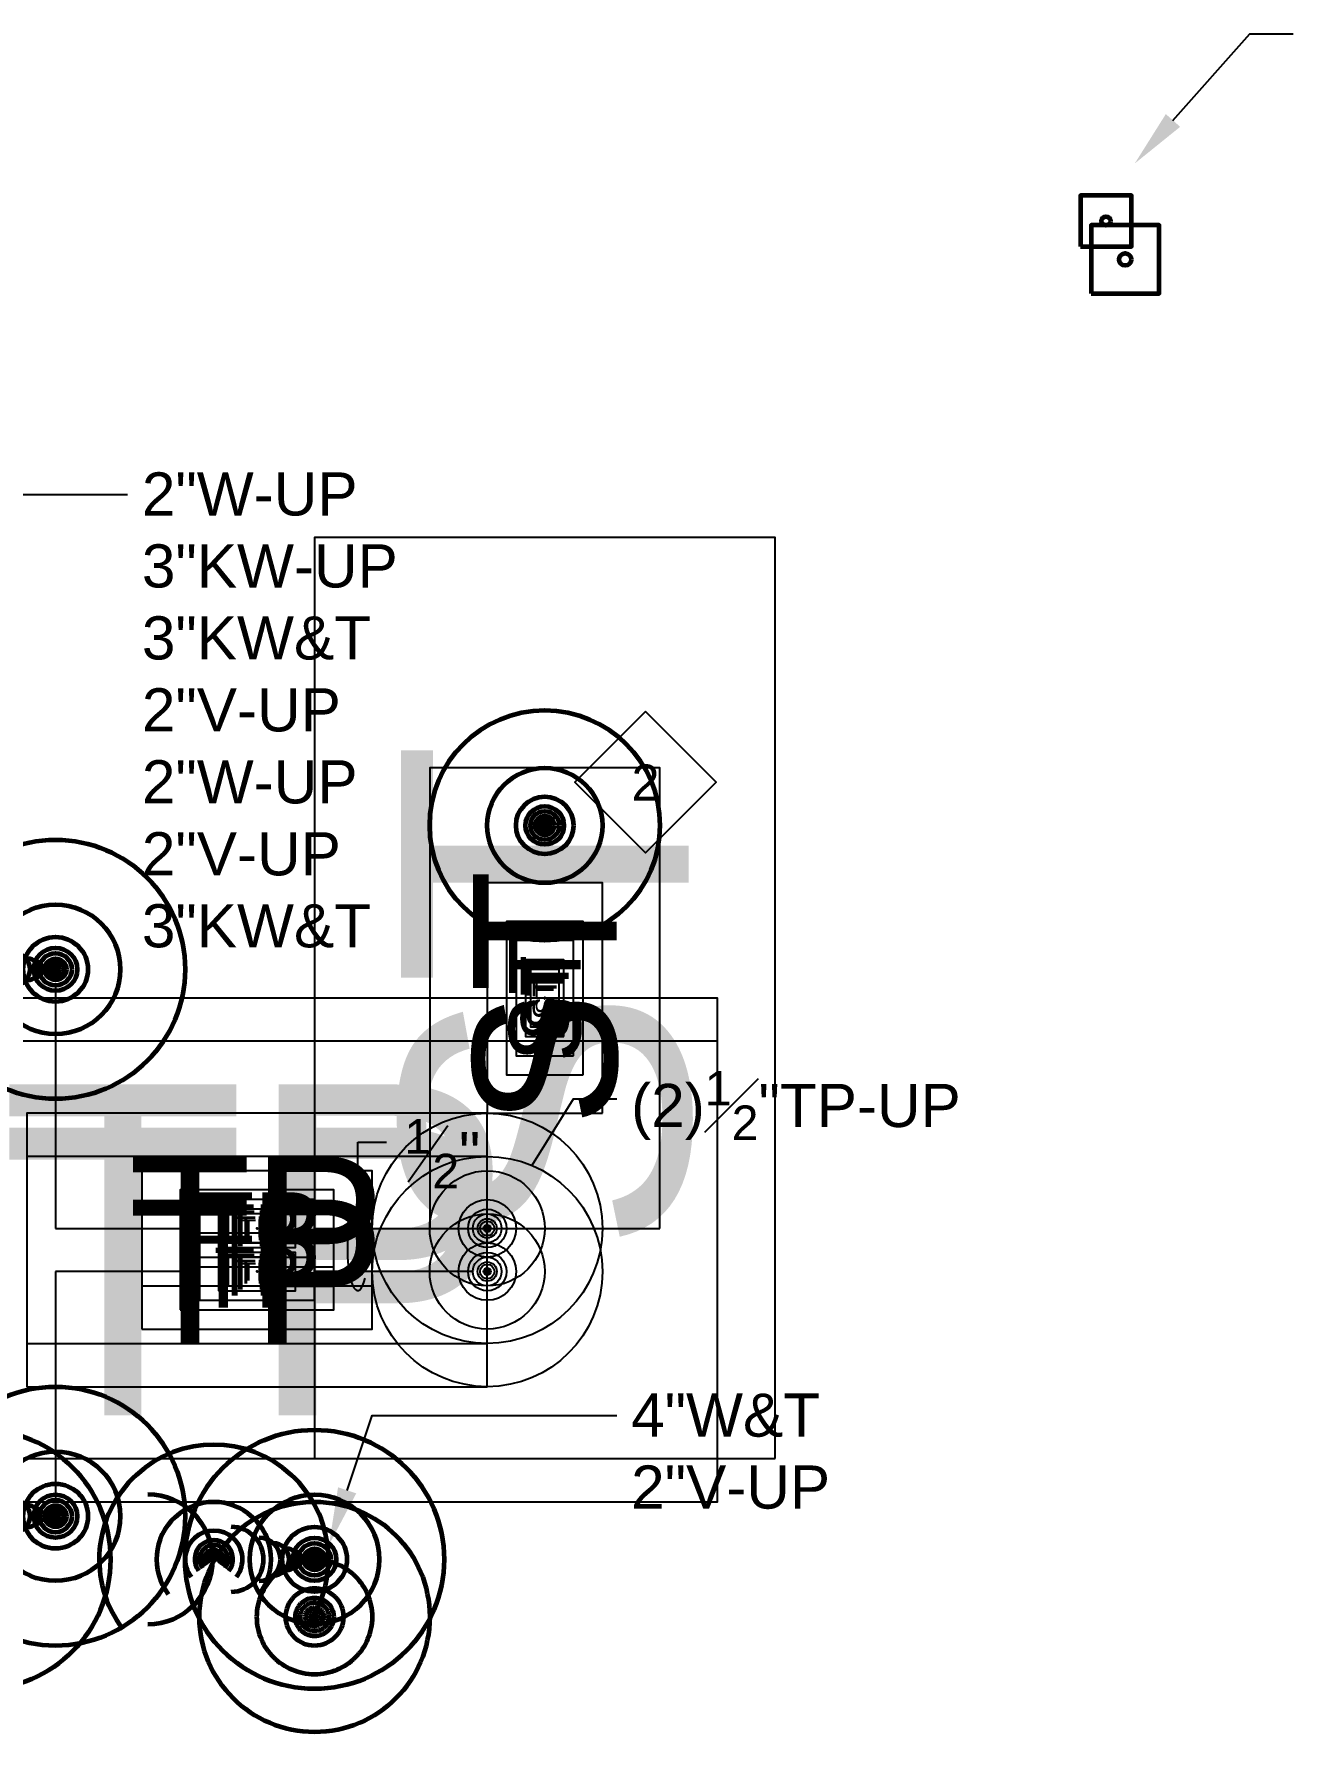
# Model space of a CAD drawing. Extents: x -3637 to 1666, y -2593 to 1817.
# Drawn here: x -686.5 to -424, y 709.7 to 1063.7 of the extents above; entities that cross this region are included whole.
import ezdxf
from ezdxf.enums import TextEntityAlignment as Align

# ---------------------------------------------------------------- set-up
doc = ezdxf.new("R2010")
doc.units = 0
doc.header["$LTSCALE"] = 36
doc.header["$MEASUREMENT"] = 0
doc.linetypes.add('VENT', pattern=[0.30000000000000004, 0.2, -0.1])
for name, color, linetype in [('G-ANNO-TEXT', 70, 'Continuous'), ('G-ANNO-TEXT @ 96', 70, 'Continuous'), ('P-TP-N', 4, 'Continuous'), ('P-TP-N @ 1 (1)', 4, 'Continuous'), ('P-TP-N @ 1 (2)', 4, 'Continuous'), ('P-TP-N @ 12', 4, 'Continuous'), ('P-TP-N @ 128', 4, 'Continuous'), ('P-TP-N @ 16', 4, 'Continuous'), ('P-TP-N @ 192', 4, 'Continuous'), ('P-TP-N @ 2', 4, 'Continuous'), ('P-TP-N @ 24', 4, 'Continuous'), ('P-TP-N @ 384', 4, 'Continuous'), ('P-TP-N @ 4', 4, 'Continuous'), ('P-TP-N @ 48', 4, 'Continuous'), ('P-TP-N @ 64', 4, 'Continuous'), ('P-TP-N @ 768', 4, 'Continuous'), ('P-TP-N @ 8', 4, 'Continuous'), ('P-TP-N @ 96', 4, 'Continuous')]:
    doc.layers.add(name, color=color, linetype=linetype)
for name, color, linetype, lineweight in [('P-KW-N', 1, 'Continuous', 60), ('P-KW-N @ 1 (1)', 1, 'Continuous', 60), ('P-KW-N @ 1 (2)', 1, 'Continuous', 60), ('P-KW-N @ 12', 1, 'Continuous', 60), ('P-KW-N @ 128', 1, 'Continuous', 60), ('P-KW-N @ 16', 1, 'Continuous', 60), ('P-KW-N @ 192', 1, 'Continuous', 60), ('P-KW-N @ 2', 1, 'Continuous', 60), ('P-KW-N @ 24', 1, 'Continuous', 60), ('P-KW-N @ 384', 1, 'Continuous', 60), ('P-KW-N @ 4', 1, 'Continuous', 60), ('P-KW-N @ 48', 1, 'Continuous', 60), ('P-KW-N @ 64', 1, 'Continuous', 60), ('P-KW-N @ 768', 1, 'Continuous', 60), ('P-KW-N @ 8', 1, 'Continuous', 60), ('P-KW-N @ 96', 1, 'Continuous', 60), ('P-SAN-N', 6, 'Continuous', 60), ('P-SAN-N @ 1 (1)', 6, 'Continuous', 60), ('P-SAN-N @ 1 (2)', 6, 'Continuous', 60), ('P-SAN-N @ 12', 6, 'Continuous', 60), ('P-SAN-N @ 128', 6, 'Continuous', 60), ('P-SAN-N @ 16', 6, 'Continuous', 60), ('P-SAN-N @ 192', 6, 'Continuous', 60), ('P-SAN-N @ 2', 6, 'Continuous', 60), ('P-SAN-N @ 24', 6, 'Continuous', 60), ('P-SAN-N @ 384', 6, 'Continuous', 60), ('P-SAN-N @ 4', 6, 'Continuous', 60), ('P-SAN-N @ 48', 6, 'Continuous', 60), ('P-SAN-N @ 64', 6, 'Continuous', 60), ('P-SAN-N @ 768', 6, 'Continuous', 60), ('P-SAN-N @ 8', 6, 'Continuous', 60), ('P-SAN-N @ 96', 6, 'Continuous', 60), ('P-SANV-N', 5, 'VENT', 60), ('P-SANV-N @ 1 (1)', 5, 'VENT', 60), ('P-SANV-N @ 1 (2)', 5, 'VENT', 60), ('P-SANV-N @ 12', 5, 'VENT', 60), ('P-SANV-N @ 128', 5, 'VENT', 60), ('P-SANV-N @ 16', 5, 'VENT', 60), ('P-SANV-N @ 192', 5, 'VENT', 60), ('P-SANV-N @ 2', 5, 'VENT', 60), ('P-SANV-N @ 24', 5, 'VENT', 60), ('P-SANV-N @ 384', 5, 'VENT', 60), ('P-SANV-N @ 4', 5, 'VENT', 60), ('P-SANV-N @ 48', 5, 'VENT', 60), ('P-SANV-N @ 64', 5, 'VENT', 60), ('P-SANV-N @ 768', 5, 'VENT', 60), ('P-SANV-N @ 8', 5, 'VENT', 60), ('P-SANV-N @ 96', 5, 'VENT', 60), ('P-STRM-N', 2, 'Continuous', 60), ('P-STRM-N @ 1 (1)', 2, 'Continuous', 60), ('P-STRM-N @ 1 (2)', 2, 'Continuous', 60), ('P-STRM-N @ 12', 2, 'Continuous', 60), ('P-STRM-N @ 128', 2, 'Continuous', 60), ('P-STRM-N @ 16', 2, 'Continuous', 60), ('P-STRM-N @ 192', 2, 'Continuous', 60), ('P-STRM-N @ 2', 2, 'Continuous', 60), ('P-STRM-N @ 24', 2, 'Continuous', 60), ('P-STRM-N @ 384', 2, 'Continuous', 60), ('P-STRM-N @ 4', 2, 'Continuous', 60), ('P-STRM-N @ 48', 2, 'Continuous', 60), ('P-STRM-N @ 64', 2, 'Continuous', 60), ('P-STRM-N @ 768', 2, 'Continuous', 60), ('P-STRM-N @ 8', 2, 'Continuous', 60), ('P-STRM-N @ 96', 2, 'Continuous', 60)]:
    doc.layers.add(name, color=color, linetype=linetype, lineweight=lineweight)
doc.styles.add('Arial', font='arial.ttf')

# ---------------------------------------------------------------- blocks, each defined once
blk = doc.blocks.new('*U20')
at = {"linetype": 'Continuous'}
blk.add_circle((0, 0), 0.03515625, dxfattribs=at)
blk.add_arc((0.09046299364832541, 2.556089733746285e-18), 0.03515625, 90, 270, dxfattribs=at)
blk = doc.blocks.new('*U985')
at = {"layer": 'P-KW-N @ 1 (1)', "rotation": 180}
blk.add_blockref('*U20', (-682.0000000149366, 868.7428015229962), dxfattribs=at)
at = {"layer": 'P-KW-N @ 1 (2)', "rotation": 180}
blk.add_blockref('*U20', (-682.0000000149366, 868.7428015229962), dxfattribs=at)
at = {"layer": 'P-KW-N @ 12', "xscale": 12, "yscale": 12, "zscale": 12, "rotation": 180}
blk.add_blockref('*U20', (-682.0000000149366, 868.7428015229962), dxfattribs=at)
at = {"layer": 'P-KW-N @ 128', "xscale": 128, "yscale": 128, "zscale": 128, "rotation": 180}
blk.add_blockref('*U20', (-682.0000000149366, 868.7428015229962), dxfattribs=at)
at = {"layer": 'P-KW-N @ 16', "xscale": 16, "yscale": 16, "zscale": 16, "rotation": 180}
blk.add_blockref('*U20', (-682.0000000149366, 868.7428015229962), dxfattribs=at)
at = {"layer": 'P-KW-N @ 192', "xscale": 192, "yscale": 192, "zscale": 192, "rotation": 180}
blk.add_blockref('*U20', (-682.0000000149366, 868.7428015229962), dxfattribs=at)
at = {"layer": 'P-KW-N @ 2', "xscale": 2, "yscale": 2, "zscale": 2, "rotation": 180}
blk.add_blockref('*U20', (-682.0000000149366, 868.7428015229962), dxfattribs=at)
at = {"layer": 'P-KW-N @ 24', "xscale": 24, "yscale": 24, "zscale": 24, "rotation": 180}
blk.add_blockref('*U20', (-682.0000000149366, 868.7428015229962), dxfattribs=at)
at = {"layer": 'P-KW-N @ 384', "xscale": 384, "yscale": 384, "zscale": 384, "rotation": 180}
blk.add_blockref('*U20', (-682.0000000149366, 868.7428015229962), dxfattribs=at)
at = {"layer": 'P-KW-N @ 4', "xscale": 4, "yscale": 4, "zscale": 4, "rotation": 180}
blk.add_blockref('*U20', (-682.0000000149366, 868.7428015229962), dxfattribs=at)
at = {"layer": 'P-KW-N @ 48', "xscale": 48, "yscale": 48, "zscale": 48, "rotation": 180}
blk.add_blockref('*U20', (-682.0000000149366, 868.7428015229962), dxfattribs=at)
at = {"layer": 'P-KW-N @ 64', "xscale": 64, "yscale": 64, "zscale": 64, "rotation": 180}
blk.add_blockref('*U20', (-682.0000000149366, 868.7428015229962), dxfattribs=at)
at = {"layer": 'P-KW-N @ 768', "xscale": 768, "yscale": 768, "zscale": 768, "rotation": 180}
blk.add_blockref('*U20', (-682.0000000149366, 868.7428015229962), dxfattribs=at)
at = {"layer": 'P-KW-N @ 8', "xscale": 8, "yscale": 8, "zscale": 8, "rotation": 180}
blk.add_blockref('*U20', (-682.0000000149366, 868.7428015229962), dxfattribs=at)
at = {"layer": 'P-KW-N @ 96', "xscale": 96, "yscale": 96, "zscale": 96, "rotation": 180}
blk.add_blockref('*U20', (-682.0000000149366, 868.7428015229962), dxfattribs=at)
blk = doc.blocks.new('*U986')
at = {"layer": 'P-KW-N @ 1 (1)', "rotation": 180}
blk.add_blockref('*U20', (-682.0000000149366, 754.7428015229962), dxfattribs=at)
at = {"layer": 'P-KW-N @ 1 (2)', "rotation": 180}
blk.add_blockref('*U20', (-682.0000000149366, 754.7428015229962), dxfattribs=at)
at = {"layer": 'P-KW-N @ 12', "xscale": 12, "yscale": 12, "zscale": 12, "rotation": 180}
blk.add_blockref('*U20', (-682.0000000149366, 754.7428015229962), dxfattribs=at)
at = {"layer": 'P-KW-N @ 128', "xscale": 128, "yscale": 128, "zscale": 128, "rotation": 180}
blk.add_blockref('*U20', (-682.0000000149366, 754.7428015229962), dxfattribs=at)
at = {"layer": 'P-KW-N @ 16', "xscale": 16, "yscale": 16, "zscale": 16, "rotation": 180}
blk.add_blockref('*U20', (-682.0000000149366, 754.7428015229962), dxfattribs=at)
at = {"layer": 'P-KW-N @ 192', "xscale": 192, "yscale": 192, "zscale": 192, "rotation": 180}
blk.add_blockref('*U20', (-682.0000000149366, 754.7428015229962), dxfattribs=at)
at = {"layer": 'P-KW-N @ 2', "xscale": 2, "yscale": 2, "zscale": 2, "rotation": 180}
blk.add_blockref('*U20', (-682.0000000149366, 754.7428015229962), dxfattribs=at)
at = {"layer": 'P-KW-N @ 24', "xscale": 24, "yscale": 24, "zscale": 24, "rotation": 180}
blk.add_blockref('*U20', (-682.0000000149366, 754.7428015229962), dxfattribs=at)
at = {"layer": 'P-KW-N @ 384', "xscale": 384, "yscale": 384, "zscale": 384, "rotation": 180}
blk.add_blockref('*U20', (-682.0000000149366, 754.7428015229962), dxfattribs=at)
at = {"layer": 'P-KW-N @ 4', "xscale": 4, "yscale": 4, "zscale": 4, "rotation": 180}
blk.add_blockref('*U20', (-682.0000000149366, 754.7428015229962), dxfattribs=at)
at = {"layer": 'P-KW-N @ 48', "xscale": 48, "yscale": 48, "zscale": 48, "rotation": 180}
blk.add_blockref('*U20', (-682.0000000149366, 754.7428015229962), dxfattribs=at)
at = {"layer": 'P-KW-N @ 64', "xscale": 64, "yscale": 64, "zscale": 64, "rotation": 180}
blk.add_blockref('*U20', (-682.0000000149366, 754.7428015229962), dxfattribs=at)
at = {"layer": 'P-KW-N @ 768', "xscale": 768, "yscale": 768, "zscale": 768, "rotation": 180}
blk.add_blockref('*U20', (-682.0000000149366, 754.7428015229962), dxfattribs=at)
at = {"layer": 'P-KW-N @ 8', "xscale": 8, "yscale": 8, "zscale": 8, "rotation": 180}
blk.add_blockref('*U20', (-682.0000000149366, 754.7428015229962), dxfattribs=at)
at = {"layer": 'P-KW-N @ 96', "xscale": 96, "yscale": 96, "zscale": 96, "rotation": 180}
blk.add_blockref('*U20', (-682.0000000149366, 754.7428015229962), dxfattribs=at)
blk = doc.blocks.new('*U988')
at = {"layer": 'P-SAN-N @ 1 (1)', "rotation": 180}
blk.add_blockref('*U20', (-628.0000000149366, 745.7428015229962), dxfattribs=at)
at = {"layer": 'P-SAN-N @ 1 (2)', "rotation": 180}
blk.add_blockref('*U20', (-628.0000000149366, 745.7428015229962), dxfattribs=at)
at = {"layer": 'P-SAN-N @ 12', "xscale": 12, "yscale": 12, "zscale": 12, "rotation": 180}
blk.add_blockref('*U20', (-628.0000000149366, 745.7428015229962), dxfattribs=at)
at = {"layer": 'P-SAN-N @ 128', "xscale": 128, "yscale": 128, "zscale": 128, "rotation": 180}
blk.add_blockref('*U20', (-628.0000000149366, 745.7428015229962), dxfattribs=at)
at = {"layer": 'P-SAN-N @ 16', "xscale": 16, "yscale": 16, "zscale": 16, "rotation": 180}
blk.add_blockref('*U20', (-628.0000000149366, 745.7428015229962), dxfattribs=at)
at = {"layer": 'P-SAN-N @ 192', "xscale": 192, "yscale": 192, "zscale": 192, "rotation": 180}
blk.add_blockref('*U20', (-628.0000000149366, 745.7428015229962), dxfattribs=at)
at = {"layer": 'P-SAN-N @ 2', "xscale": 2, "yscale": 2, "zscale": 2, "rotation": 180}
blk.add_blockref('*U20', (-628.0000000149366, 745.7428015229962), dxfattribs=at)
at = {"layer": 'P-SAN-N @ 24', "xscale": 24, "yscale": 24, "zscale": 24, "rotation": 180}
blk.add_blockref('*U20', (-628.0000000149366, 745.7428015229962), dxfattribs=at)
at = {"layer": 'P-SAN-N @ 384', "xscale": 384, "yscale": 384, "zscale": 384, "rotation": 180}
blk.add_blockref('*U20', (-628.0000000149366, 745.7428015229962), dxfattribs=at)
at = {"layer": 'P-SAN-N @ 4', "xscale": 4, "yscale": 4, "zscale": 4, "rotation": 180}
blk.add_blockref('*U20', (-628.0000000149366, 745.7428015229962), dxfattribs=at)
at = {"layer": 'P-SAN-N @ 48', "xscale": 48, "yscale": 48, "zscale": 48, "rotation": 180}
blk.add_blockref('*U20', (-628.0000000149366, 745.7428015229962), dxfattribs=at)
at = {"layer": 'P-SAN-N @ 64', "xscale": 64, "yscale": 64, "zscale": 64, "rotation": 180}
blk.add_blockref('*U20', (-628.0000000149366, 745.7428015229962), dxfattribs=at)
at = {"layer": 'P-SAN-N @ 768', "xscale": 768, "yscale": 768, "zscale": 768, "rotation": 180}
blk.add_blockref('*U20', (-628.0000000149366, 745.7428015229962), dxfattribs=at)
at = {"layer": 'P-SAN-N @ 8', "xscale": 8, "yscale": 8, "zscale": 8, "rotation": 180}
blk.add_blockref('*U20', (-628.0000000149366, 745.7428015229962), dxfattribs=at)
at = {"layer": 'P-SAN-N @ 96', "xscale": 96, "yscale": 96, "zscale": 96, "rotation": 180}
blk.add_blockref('*U20', (-628.0000000149366, 745.7428015229962), dxfattribs=at)
blk = doc.blocks.new('*U7')
blk.add_circle((0, 0), 0.03125)
blk = doc.blocks.new('*U1013')
at = {"layer": 'P-SANV-N @ 1 (1)'}
blk.add_blockref('*U7', (-628.0000000149366, 733.7428015229962), dxfattribs=at)
at = {"layer": 'P-SANV-N @ 1 (2)'}
blk.add_blockref('*U7', (-628.0000000149366, 733.7428015229962), dxfattribs=at)
at = {"layer": 'P-SANV-N @ 12', "xscale": 12, "yscale": 12, "zscale": 12}
blk.add_blockref('*U7', (-628.0000000149366, 733.7428015229962), dxfattribs=at)
at = {"layer": 'P-SANV-N @ 128', "xscale": 128, "yscale": 128, "zscale": 128}
blk.add_blockref('*U7', (-628.0000000149366, 733.7428015229962), dxfattribs=at)
at = {"layer": 'P-SANV-N @ 16', "xscale": 16, "yscale": 16, "zscale": 16}
blk.add_blockref('*U7', (-628.0000000149366, 733.7428015229962), dxfattribs=at)
at = {"layer": 'P-SANV-N @ 192', "xscale": 192, "yscale": 192, "zscale": 192}
blk.add_blockref('*U7', (-628.0000000149366, 733.7428015229962), dxfattribs=at)
at = {"layer": 'P-SANV-N @ 2', "xscale": 2, "yscale": 2, "zscale": 2}
blk.add_blockref('*U7', (-628.0000000149366, 733.7428015229962), dxfattribs=at)
at = {"layer": 'P-SANV-N @ 24', "xscale": 24, "yscale": 24, "zscale": 24}
blk.add_blockref('*U7', (-628.0000000149366, 733.7428015229962), dxfattribs=at)
at = {"layer": 'P-SANV-N @ 384', "xscale": 384, "yscale": 384, "zscale": 384}
blk.add_blockref('*U7', (-628.0000000149366, 733.7428015229962), dxfattribs=at)
at = {"layer": 'P-SANV-N @ 4', "xscale": 4, "yscale": 4, "zscale": 4}
blk.add_blockref('*U7', (-628.0000000149366, 733.7428015229962), dxfattribs=at)
at = {"layer": 'P-SANV-N @ 48', "xscale": 48, "yscale": 48, "zscale": 48}
blk.add_blockref('*U7', (-628.0000000149366, 733.7428015229962), dxfattribs=at)
at = {"layer": 'P-SANV-N @ 64', "xscale": 64, "yscale": 64, "zscale": 64}
blk.add_blockref('*U7', (-628.0000000149366, 733.7428015229962), dxfattribs=at)
at = {"layer": 'P-SANV-N @ 768', "xscale": 768, "yscale": 768, "zscale": 768}
blk.add_blockref('*U7', (-628.0000000149366, 733.7428015229962), dxfattribs=at)
at = {"layer": 'P-SANV-N @ 8', "xscale": 8, "yscale": 8, "zscale": 8}
blk.add_blockref('*U7', (-628.0000000149366, 733.7428015229962), dxfattribs=at)
at = {"layer": 'P-SANV-N @ 96', "xscale": 96, "yscale": 96, "zscale": 96}
blk.add_blockref('*U7', (-628.0000000149366, 733.7428015229962), dxfattribs=at)
blk = doc.blocks.new('*U13')
at = {"linetype": 'Continuous'}
blk.add_arc((0, 0), 0.03111555437015312, 232.5669694738212, 127.4330305261797, dxfattribs=at)
blk = doc.blocks.new('*U1064')
at = {"layer": 'P-SAN-N @ 1 (1)', "rotation": 89.99999999999999}
blk.add_blockref('*U13', (-649.0000000149366, 745.7428015229962), dxfattribs=at)
at = {"layer": 'P-SAN-N @ 1 (2)', "rotation": 89.99999999999999}
blk.add_blockref('*U13', (-649.0000000149366, 745.7428015229962), dxfattribs=at)
at = {"layer": 'P-SAN-N @ 12', "xscale": 12, "yscale": 12, "zscale": 12, "rotation": 89.99999999999999}
blk.add_blockref('*U13', (-649.0000000149366, 745.7428015229962), dxfattribs=at)
at = {"layer": 'P-SAN-N @ 128', "xscale": 128, "yscale": 128, "zscale": 128, "rotation": 89.99999999999999}
blk.add_blockref('*U13', (-649.0000000149366, 745.7428015229962), dxfattribs=at)
at = {"layer": 'P-SAN-N @ 16', "xscale": 16, "yscale": 16, "zscale": 16, "rotation": 89.99999999999999}
blk.add_blockref('*U13', (-649.0000000149366, 745.7428015229962), dxfattribs=at)
at = {"layer": 'P-SAN-N @ 192', "xscale": 192, "yscale": 192, "zscale": 192, "rotation": 89.99999999999999}
blk.add_blockref('*U13', (-649.0000000149366, 745.7428015229962), dxfattribs=at)
at = {"layer": 'P-SAN-N @ 2', "xscale": 2, "yscale": 2, "zscale": 2, "rotation": 89.99999999999999}
blk.add_blockref('*U13', (-649.0000000149366, 745.7428015229962), dxfattribs=at)
at = {"layer": 'P-SAN-N @ 24', "xscale": 24, "yscale": 24, "zscale": 24, "rotation": 89.99999999999999}
blk.add_blockref('*U13', (-649.0000000149366, 745.7428015229962), dxfattribs=at)
at = {"layer": 'P-SAN-N @ 384', "xscale": 384, "yscale": 384, "zscale": 384, "rotation": 89.99999999999999}
blk.add_blockref('*U13', (-649.0000000149366, 745.7428015229962), dxfattribs=at)
at = {"layer": 'P-SAN-N @ 4', "xscale": 4, "yscale": 4, "zscale": 4, "rotation": 89.99999999999999}
blk.add_blockref('*U13', (-649.0000000149366, 745.7428015229962), dxfattribs=at)
at = {"layer": 'P-SAN-N @ 48', "xscale": 48, "yscale": 48, "zscale": 48, "rotation": 89.99999999999999}
blk.add_blockref('*U13', (-649.0000000149366, 745.7428015229962), dxfattribs=at)
at = {"layer": 'P-SAN-N @ 64', "xscale": 64, "yscale": 64, "zscale": 64, "rotation": 89.99999999999999}
blk.add_blockref('*U13', (-649.0000000149366, 745.7428015229962), dxfattribs=at)
at = {"layer": 'P-SAN-N @ 768', "xscale": 768, "yscale": 768, "zscale": 768, "rotation": 89.99999999999999}
blk.add_blockref('*U13', (-649.0000000149366, 745.7428015229962), dxfattribs=at)
at = {"layer": 'P-SAN-N @ 8', "xscale": 8, "yscale": 8, "zscale": 8, "rotation": 89.99999999999999}
blk.add_blockref('*U13', (-649.0000000149366, 745.7428015229962), dxfattribs=at)
at = {"layer": 'P-SAN-N @ 96', "xscale": 96, "yscale": 96, "zscale": 96, "rotation": 89.99999999999999}
blk.add_blockref('*U13', (-649.0000000149366, 745.7428015229962), dxfattribs=at)
blk = doc.blocks.new('*U1082')
at = {"layer": 'P-TP-N @ 1 (1)'}
blk.add_blockref('*U7', (-592.0000000149366, 814.7428015229962), dxfattribs=at)
at = {"layer": 'P-TP-N @ 1 (2)'}
blk.add_blockref('*U7', (-592.0000000149366, 814.7428015229962), dxfattribs=at)
at = {"layer": 'P-TP-N @ 12', "xscale": 12, "yscale": 12, "zscale": 12}
blk.add_blockref('*U7', (-592.0000000149366, 814.7428015229962), dxfattribs=at)
at = {"layer": 'P-TP-N @ 128', "xscale": 128, "yscale": 128, "zscale": 128}
blk.add_blockref('*U7', (-592.0000000149366, 814.7428015229962), dxfattribs=at)
at = {"layer": 'P-TP-N @ 16', "xscale": 16, "yscale": 16, "zscale": 16}
blk.add_blockref('*U7', (-592.0000000149366, 814.7428015229962), dxfattribs=at)
at = {"layer": 'P-TP-N @ 192', "xscale": 192, "yscale": 192, "zscale": 192}
blk.add_blockref('*U7', (-592.0000000149366, 814.7428015229962), dxfattribs=at)
at = {"layer": 'P-TP-N @ 2', "xscale": 2, "yscale": 2, "zscale": 2}
blk.add_blockref('*U7', (-592.0000000149366, 814.7428015229962), dxfattribs=at)
at = {"layer": 'P-TP-N @ 24', "xscale": 24, "yscale": 24, "zscale": 24}
blk.add_blockref('*U7', (-592.0000000149366, 814.7428015229962), dxfattribs=at)
at = {"layer": 'P-TP-N @ 384', "xscale": 384, "yscale": 384, "zscale": 384}
blk.add_blockref('*U7', (-592.0000000149366, 814.7428015229962), dxfattribs=at)
at = {"layer": 'P-TP-N @ 4', "xscale": 4, "yscale": 4, "zscale": 4}
blk.add_blockref('*U7', (-592.0000000149366, 814.7428015229962), dxfattribs=at)
at = {"layer": 'P-TP-N @ 48', "xscale": 48, "yscale": 48, "zscale": 48}
blk.add_blockref('*U7', (-592.0000000149366, 814.7428015229962), dxfattribs=at)
at = {"layer": 'P-TP-N @ 64', "xscale": 64, "yscale": 64, "zscale": 64}
blk.add_blockref('*U7', (-592.0000000149366, 814.7428015229962), dxfattribs=at)
at = {"layer": 'P-TP-N @ 768', "xscale": 768, "yscale": 768, "zscale": 768}
blk.add_blockref('*U7', (-592.0000000149366, 814.7428015229962), dxfattribs=at)
at = {"layer": 'P-TP-N @ 8', "xscale": 8, "yscale": 8, "zscale": 8}
blk.add_blockref('*U7', (-592.0000000149366, 814.7428015229962), dxfattribs=at)
at = {"layer": 'P-TP-N @ 96', "xscale": 96, "yscale": 96, "zscale": 96}
blk.add_blockref('*U7', (-592.0000000149366, 814.7428015229962), dxfattribs=at)
blk = doc.blocks.new('*U1083')
at = {"layer": 'P-TP-N @ 1 (1)'}
blk.add_blockref('*U7', (-592.0000000149366, 805.7428015229962), dxfattribs=at)
at = {"layer": 'P-TP-N @ 1 (2)'}
blk.add_blockref('*U7', (-592.0000000149366, 805.7428015229962), dxfattribs=at)
at = {"layer": 'P-TP-N @ 12', "xscale": 12, "yscale": 12, "zscale": 12}
blk.add_blockref('*U7', (-592.0000000149366, 805.7428015229962), dxfattribs=at)
at = {"layer": 'P-TP-N @ 128', "xscale": 128, "yscale": 128, "zscale": 128}
blk.add_blockref('*U7', (-592.0000000149366, 805.7428015229962), dxfattribs=at)
at = {"layer": 'P-TP-N @ 16', "xscale": 16, "yscale": 16, "zscale": 16}
blk.add_blockref('*U7', (-592.0000000149366, 805.7428015229962), dxfattribs=at)
at = {"layer": 'P-TP-N @ 192', "xscale": 192, "yscale": 192, "zscale": 192}
blk.add_blockref('*U7', (-592.0000000149366, 805.7428015229962), dxfattribs=at)
at = {"layer": 'P-TP-N @ 2', "xscale": 2, "yscale": 2, "zscale": 2}
blk.add_blockref('*U7', (-592.0000000149366, 805.7428015229962), dxfattribs=at)
at = {"layer": 'P-TP-N @ 24', "xscale": 24, "yscale": 24, "zscale": 24}
blk.add_blockref('*U7', (-592.0000000149366, 805.7428015229962), dxfattribs=at)
at = {"layer": 'P-TP-N @ 384', "xscale": 384, "yscale": 384, "zscale": 384}
blk.add_blockref('*U7', (-592.0000000149366, 805.7428015229962), dxfattribs=at)
at = {"layer": 'P-TP-N @ 4', "xscale": 4, "yscale": 4, "zscale": 4}
blk.add_blockref('*U7', (-592.0000000149366, 805.7428015229962), dxfattribs=at)
at = {"layer": 'P-TP-N @ 48', "xscale": 48, "yscale": 48, "zscale": 48}
blk.add_blockref('*U7', (-592.0000000149366, 805.7428015229962), dxfattribs=at)
at = {"layer": 'P-TP-N @ 64', "xscale": 64, "yscale": 64, "zscale": 64}
blk.add_blockref('*U7', (-592.0000000149366, 805.7428015229962), dxfattribs=at)
at = {"layer": 'P-TP-N @ 768', "xscale": 768, "yscale": 768, "zscale": 768}
blk.add_blockref('*U7', (-592.0000000149366, 805.7428015229962), dxfattribs=at)
at = {"layer": 'P-TP-N @ 8', "xscale": 8, "yscale": 8, "zscale": 8}
blk.add_blockref('*U7', (-592.0000000149366, 805.7428015229962), dxfattribs=at)
at = {"layer": 'P-TP-N @ 96', "xscale": 96, "yscale": 96, "zscale": 96}
blk.add_blockref('*U7', (-592.0000000149366, 805.7428015229962), dxfattribs=at)
blk = doc.blocks.new('*U66')
at = {"layer": 'DEFPOINTS'}
blk.add_lwpolyline([(-0.125, -0.0625), (0.125, -0.0625), (0.125, 0.0625), (-0.125, 0.0625)], close=True, dxfattribs=at)
at = {"style": 'Arial'}
blk.add_text('TP', height=0.078125, dxfattribs=at).set_placement((-3.235557227555699e-17, 1.387778780781446e-17), align=Align.MIDDLE)
blk = doc.blocks.new('*U1084')
at = {"layer": 'P-TP-N @ 1 (1)', "linetype": 'ByBlock', "lineweight": -2}
blk.add_blockref('*U66', (-640.0000000149366, 805.7428015229962), dxfattribs=at)
at = {"layer": 'P-TP-N @ 1 (2)', "linetype": 'ByBlock', "lineweight": -2}
blk.add_blockref('*U66', (-640.0000000149366, 805.7428015229962), dxfattribs=at)
at = {"layer": 'P-TP-N @ 128', "linetype": 'ByBlock', "lineweight": -2, "xscale": 128, "yscale": 128, "zscale": 128}
blk.add_blockref('*U66', (-640.0000000149366, 805.7428015229962), dxfattribs=at)
at = {"layer": 'P-TP-N @ 192', "linetype": 'ByBlock', "lineweight": -2, "xscale": 192, "yscale": 192, "zscale": 192}
blk.add_blockref('*U66', (-640.0000000149366, 805.7428015229962), dxfattribs=at)
at = {"layer": 'P-TP-N @ 384', "linetype": 'ByBlock', "lineweight": -2, "xscale": 384, "yscale": 384, "zscale": 384}
blk.add_blockref('*U66', (-640.0000000149366, 805.7428015229962), dxfattribs=at)
at = {"layer": 'P-TP-N @ 48', "linetype": 'ByBlock', "lineweight": -2, "xscale": 48, "yscale": 48, "zscale": 48}
blk.add_blockref('*U66', (-640.0000000149366, 805.7428015229962), dxfattribs=at)
at = {"layer": 'P-TP-N @ 64', "linetype": 'ByBlock', "lineweight": -2, "xscale": 64, "yscale": 64, "zscale": 64}
blk.add_blockref('*U66', (-640.0000000149366, 805.7428015229962), dxfattribs=at)
at = {"layer": 'P-TP-N @ 768', "linetype": 'ByBlock', "lineweight": -2, "xscale": 768, "yscale": 768, "zscale": 768}
blk.add_blockref('*U66', (-640.0000000149366, 805.7428015229962), dxfattribs=at)
at = {"layer": 'P-TP-N @ 96', "linetype": 'ByBlock', "lineweight": -2, "xscale": 96, "yscale": 96, "zscale": 96}
blk.add_blockref('*U66', (-640.0000000149366, 805.7428015229962), dxfattribs=at)
blk = doc.blocks.new('*U1085')
at = {"layer": 'P-TP-N @ 1 (1)', "linetype": 'ByBlock', "lineweight": -2}
blk.add_blockref('*U66', (-640.0000000149366, 814.7428015229962), dxfattribs=at)
at = {"layer": 'P-TP-N @ 1 (2)', "linetype": 'ByBlock', "lineweight": -2}
blk.add_blockref('*U66', (-640.0000000149366, 814.7428015229962), dxfattribs=at)
at = {"layer": 'P-TP-N @ 128', "linetype": 'ByBlock', "lineweight": -2, "xscale": 128, "yscale": 128, "zscale": 128}
blk.add_blockref('*U66', (-640.0000000149366, 814.7428015229962), dxfattribs=at)
at = {"layer": 'P-TP-N @ 192', "linetype": 'ByBlock', "lineweight": -2, "xscale": 192, "yscale": 192, "zscale": 192}
blk.add_blockref('*U66', (-640.0000000149366, 814.7428015229962), dxfattribs=at)
at = {"layer": 'P-TP-N @ 384', "linetype": 'ByBlock', "lineweight": -2, "xscale": 384, "yscale": 384, "zscale": 384}
blk.add_blockref('*U66', (-640.0000000149366, 814.7428015229962), dxfattribs=at)
at = {"layer": 'P-TP-N @ 48', "linetype": 'ByBlock', "lineweight": -2, "xscale": 48, "yscale": 48, "zscale": 48}
blk.add_blockref('*U66', (-640.0000000149366, 814.7428015229962), dxfattribs=at)
at = {"layer": 'P-TP-N @ 64', "linetype": 'ByBlock', "lineweight": -2, "xscale": 64, "yscale": 64, "zscale": 64}
blk.add_blockref('*U66', (-640.0000000149366, 814.7428015229962), dxfattribs=at)
at = {"layer": 'P-TP-N @ 768', "linetype": 'ByBlock', "lineweight": -2, "xscale": 768, "yscale": 768, "zscale": 768}
blk.add_blockref('*U66', (-640.0000000149366, 814.7428015229962), dxfattribs=at)
at = {"layer": 'P-TP-N @ 96', "linetype": 'ByBlock', "lineweight": -2, "xscale": 96, "yscale": 96, "zscale": 96}
blk.add_blockref('*U66', (-640.0000000149366, 814.7428015229962), dxfattribs=at)
blk = doc.blocks.new('DIAMOND TAG')
blk.add_lwpolyline([(0, -0.1533391834124131), (0.1533391834122995, 0), (0, 0.1533391834122995), (-0.1533391834122995, 0)], close=True)
at = {"style": 'Arial'}
blk.add_attdef('XXX', text='', height=0.078125, dxfattribs=at).set_placement((0, 0), align=Align.MIDDLE)
blk = doc.blocks.new('*U1129')
at = {"layer": 'P-STRM-N @ 1 (1)'}
blk.add_blockref('*U7', (-580.0000000149366, 898.7428015229962), dxfattribs=at)
at = {"layer": 'P-STRM-N @ 1 (2)'}
blk.add_blockref('*U7', (-580.0000000149366, 898.7428015229962), dxfattribs=at)
at = {"layer": 'P-STRM-N @ 12', "xscale": 12, "yscale": 12, "zscale": 12}
blk.add_blockref('*U7', (-580.0000000149366, 898.7428015229962), dxfattribs=at)
at = {"layer": 'P-STRM-N @ 128', "xscale": 128, "yscale": 128, "zscale": 128}
blk.add_blockref('*U7', (-580.0000000149366, 898.7428015229962), dxfattribs=at)
at = {"layer": 'P-STRM-N @ 16', "xscale": 16, "yscale": 16, "zscale": 16}
blk.add_blockref('*U7', (-580.0000000149366, 898.7428015229962), dxfattribs=at)
at = {"layer": 'P-STRM-N @ 192', "xscale": 192, "yscale": 192, "zscale": 192}
blk.add_blockref('*U7', (-580.0000000149366, 898.7428015229962), dxfattribs=at)
at = {"layer": 'P-STRM-N @ 2', "xscale": 2, "yscale": 2, "zscale": 2}
blk.add_blockref('*U7', (-580.0000000149366, 898.7428015229962), dxfattribs=at)
at = {"layer": 'P-STRM-N @ 24', "xscale": 24, "yscale": 24, "zscale": 24}
blk.add_blockref('*U7', (-580.0000000149366, 898.7428015229962), dxfattribs=at)
at = {"layer": 'P-STRM-N @ 384', "xscale": 384, "yscale": 384, "zscale": 384}
blk.add_blockref('*U7', (-580.0000000149366, 898.7428015229962), dxfattribs=at)
at = {"layer": 'P-STRM-N @ 4', "xscale": 4, "yscale": 4, "zscale": 4}
blk.add_blockref('*U7', (-580.0000000149366, 898.7428015229962), dxfattribs=at)
at = {"layer": 'P-STRM-N @ 48', "xscale": 48, "yscale": 48, "zscale": 48}
blk.add_blockref('*U7', (-580.0000000149366, 898.7428015229962), dxfattribs=at)
at = {"layer": 'P-STRM-N @ 64', "xscale": 64, "yscale": 64, "zscale": 64}
blk.add_blockref('*U7', (-580.0000000149366, 898.7428015229962), dxfattribs=at)
at = {"layer": 'P-STRM-N @ 768', "xscale": 768, "yscale": 768, "zscale": 768}
blk.add_blockref('*U7', (-580.0000000149366, 898.7428015229962), dxfattribs=at)
at = {"layer": 'P-STRM-N @ 8', "xscale": 8, "yscale": 8, "zscale": 8}
blk.add_blockref('*U7', (-580.0000000149366, 898.7428015229962), dxfattribs=at)
at = {"layer": 'P-STRM-N @ 96', "xscale": 96, "yscale": 96, "zscale": 96}
blk.add_blockref('*U7', (-580.0000000149366, 898.7428015229962), dxfattribs=at)
blk = doc.blocks.new('*U72')
at = {"layer": 'DEFPOINTS'}
blk.add_lwpolyline([(-0.125, -0.06249999999999999), (0.125, -0.06249999999999998), (0.125, 0.06250000000000003), (-0.125, 0.0625)], close=True, dxfattribs=at)
at = {"style": 'Arial'}
blk.add_text('ST', height=0.078125, dxfattribs=at).set_placement((-9.393444791544109e-18, 0), align=Align.MIDDLE)
blk = doc.blocks.new('*U1130')
at = {"layer": 'P-STRM-N @ 1 (1)', "linetype": 'ByBlock', "lineweight": -2, "rotation": 90}
blk.add_blockref('*U72', (-580.0000000149366, 862.7428015229962), dxfattribs=at)
at = {"layer": 'P-STRM-N @ 1 (2)', "linetype": 'ByBlock', "lineweight": -2, "rotation": 90}
blk.add_blockref('*U72', (-580.0000000149366, 862.7428015229962), dxfattribs=at)
at = {"layer": 'P-STRM-N @ 128', "linetype": 'ByBlock', "lineweight": -2, "xscale": 128, "yscale": 128, "zscale": 128, "rotation": 90}
blk.add_blockref('*U72', (-580.0000000149366, 862.7428015229962), dxfattribs=at)
at = {"layer": 'P-STRM-N @ 192', "linetype": 'ByBlock', "lineweight": -2, "xscale": 192, "yscale": 192, "zscale": 192, "rotation": 90}
blk.add_blockref('*U72', (-580.0000000149366, 862.7428015229962), dxfattribs=at)
at = {"layer": 'P-STRM-N @ 384', "linetype": 'ByBlock', "lineweight": -2, "xscale": 384, "yscale": 384, "zscale": 384, "rotation": 90}
blk.add_blockref('*U72', (-580.0000000149366, 862.7428015229962), dxfattribs=at)
at = {"layer": 'P-STRM-N @ 48', "linetype": 'ByBlock', "lineweight": -2, "xscale": 48, "yscale": 48, "zscale": 48, "rotation": 90}
blk.add_blockref('*U72', (-580.0000000149366, 862.7428015229962), dxfattribs=at)
at = {"layer": 'P-STRM-N @ 64', "linetype": 'ByBlock', "lineweight": -2, "xscale": 64, "yscale": 64, "zscale": 64, "rotation": 90}
blk.add_blockref('*U72', (-580.0000000149366, 862.7428015229962), dxfattribs=at)
at = {"layer": 'P-STRM-N @ 768', "linetype": 'ByBlock', "lineweight": -2, "xscale": 768, "yscale": 768, "zscale": 768, "rotation": 90}
blk.add_blockref('*U72', (-580.0000000149366, 862.7428015229962), dxfattribs=at)
at = {"layer": 'P-STRM-N @ 96', "linetype": 'ByBlock', "lineweight": -2, "xscale": 96, "yscale": 96, "zscale": 96, "rotation": 90}
blk.add_blockref('*U72', (-580.0000000149366, 862.7428015229962), dxfattribs=at)
blk = doc.blocks.new('*U17')
at = {"linetype": 'Continuous'}
blk.add_lwpolyline([(-0.05555774199920424, -0.05555774199920421), (0.05555774199920421, -0.05555774199920424), (0.05555774199920425, 0.05555774199920421), (-0.05555774199920416, 0.05555774199920427)], close=True, dxfattribs=at)
at = {"color": 7, "linetype": 'Continuous'}
blk.add_circle((0, 0), 0.01, dxfattribs=at)
blk = doc.blocks.new('*U1196')
at = {"layer": 'P-STRM-N @ 128', "xscale": 128, "yscale": 128, "zscale": 128}
blk.add_blockref('*U17', (-459.0000000149366, 1016.742801522997), dxfattribs=at)
at = {"layer": 'P-STRM-N @ 96', "xscale": 96, "yscale": 96, "zscale": 96}
blk.add_blockref('*U17', (-463.0000000149366, 1024.742801522996), dxfattribs=at)

msp = doc.modelspace()

# ---------------------------------------------------------------- linework, layer by layer
at = {"layer": 'G-ANNO-TEXT'}
for p, q in [((-608.47763575912, 824.4154388641427), (-600.2181350756646, 836.2112283019042)), ((-619.0000000149366, 818.7428015229962), (-619.0000000149366, 832.7428015229962)), ((-619.0000000149366, 832.7428015229962), (-613.0000000149366, 832.7428015229962))]:
    msp.add_line(p, q, dxfattribs=at)
for points in [[(-449.0276339489774, 1045.7117133472), (-433.0000000149366, 1063.742801522996), (-424.0000000149366, 1063.742801522996)], [(-763.514718640698, 955.2280828972348), (-751.0000000149366, 967.7428015229962), (-667.0000000149366, 967.7428015229962)], [(-582.6400127348984, 827.9187811710572), (-574.0000000149366, 841.7428015229962), (-565.0000000149366, 841.7428015229962)], [(-621.2052668227348, 760.1270010996022), (-616.0000000149366, 775.7428015229962), (-565.0000000149366, 775.7428015229962)]]:
    msp.add_lwpolyline(points, dxfattribs=at)
msp.add_ellipse((-619.0000000149366, 810.2428015229962), major_axis=(0, 8.5), ratio=0.25, start_param=5.480171075780631, end_param=10.22779219216833, dxfattribs=at)
for points in [[(-447.5328153116102, 1044.38298566954), (-457.0000000149366, 1036.742801522996), (-450.522452586345, 1047.04044102486)], [(-580.9440161268881, 826.8587832910509), (-589.0000000149366, 817.7428015229962), (-584.3360093429087, 828.9787790510636)], [(-619.3079002266336, 759.4945455675686), (-625.0000000149366, 748.7428015229962), (-623.1026334188355, 760.7594566316361)]]:
    msp.add_solid(points, dxfattribs=at)
at = {"layer": 'P-TP-N'}
for p, q in [((-682.0000000149366, 865.7428015229962), (-682.0000000149366, 814.7428015229962)), ((-682.0000000149366, 814.7428015229962), (-652.0000000149366, 814.7428015229962)), ((-628.0000000149366, 814.7428015229962), (-595.0000000149366, 814.7428015229962)), ((-682.0000000149366, 805.7428015229962), (-682.0000000149366, 757.7428015229962)), ((-652.0000000149366, 805.7428015229962), (-682.0000000149366, 805.7428015229962)), ((-595.0000000149366, 805.7428015229962), (-628.0000000149366, 805.7428015229962))]:
    msp.add_line(p, q, dxfattribs=at)

# ---------------------------------------------------------------- block references
at = {"layer": 'G-ANNO-TEXT @ 96'}
ref = msp.add_blockref('DIAMOND TAG', (-559.0000000149366, 907.7428015229957), dxfattribs=dict(at, xscale=96, yscale=96, zscale=96, rotation=180))
ref.add_attrib('XXX', '2', dxfattribs={"layer": '0', "height": 7.5, "style": 'Arial'}).set_placement((-559.0000000149366, 907.7428015229957), align=Align.MIDDLE)
at = {"layer": 'P-KW-N'}
for name in ['*U985', '*U986']:
    msp.add_blockref(name, (0, 0), dxfattribs=at)
at = {"layer": 'P-SAN-N'}
for name in ['*U988', '*U1064']:
    msp.add_blockref(name, (0, 0), dxfattribs=at)
at = {"layer": 'P-SANV-N'}
msp.add_blockref('*U1013', (0, 0), dxfattribs=at)
at = {"layer": 'P-STRM-N'}
for name in ['*U1196', '*U1130', '*U1129']:
    msp.add_blockref(name, (0, 0), dxfattribs=at)
at = {"layer": 'P-TP-N'}
for name in ['*U1085', '*U1084', '*U1082', '*U1083']:
    msp.add_blockref(name, (0, 0), dxfattribs=at)

# ---------------------------------------------------------------- texts
at = {"layer": 'G-ANNO-TEXT', "style": 'Arial'}
for s, height, p in [('1', 7.2, (-609.2952251172555, 830.3133335830235)), ('"', 9, (-597.89768077892, 825.8133335830235)), ('2', 7.2, (-603.4425648171191, 823.0838656430508))]:
    msp.add_text(s, height=height, dxfattribs=at).set_placement(p)
at = {"layer": 'G-ANNO-TEXT', "char_height": 9, "attachment_point": 1, "style": 'Arial'}
for s, insert in [('2"W-UP\\P3"KW-UP\\P3"KW&T\\P2"V-UP\\P2"W-UP\\P2"V-UP\\P3"KW&T', (-664.0000000149366, 972.3471671437328)), ('\\A1;(2){\\H0.8x;\\S1#2;}"TP-UP', (-562.0000000149366, 847.565789244688)), ('4"W&T\\P2"V-UP', (-562.0000000149366, 780.3195409500083))]:
    msp.add_mtext(s, dxfattribs=dict(at, insert=insert))

doc.saveas('drawing.dxf')
